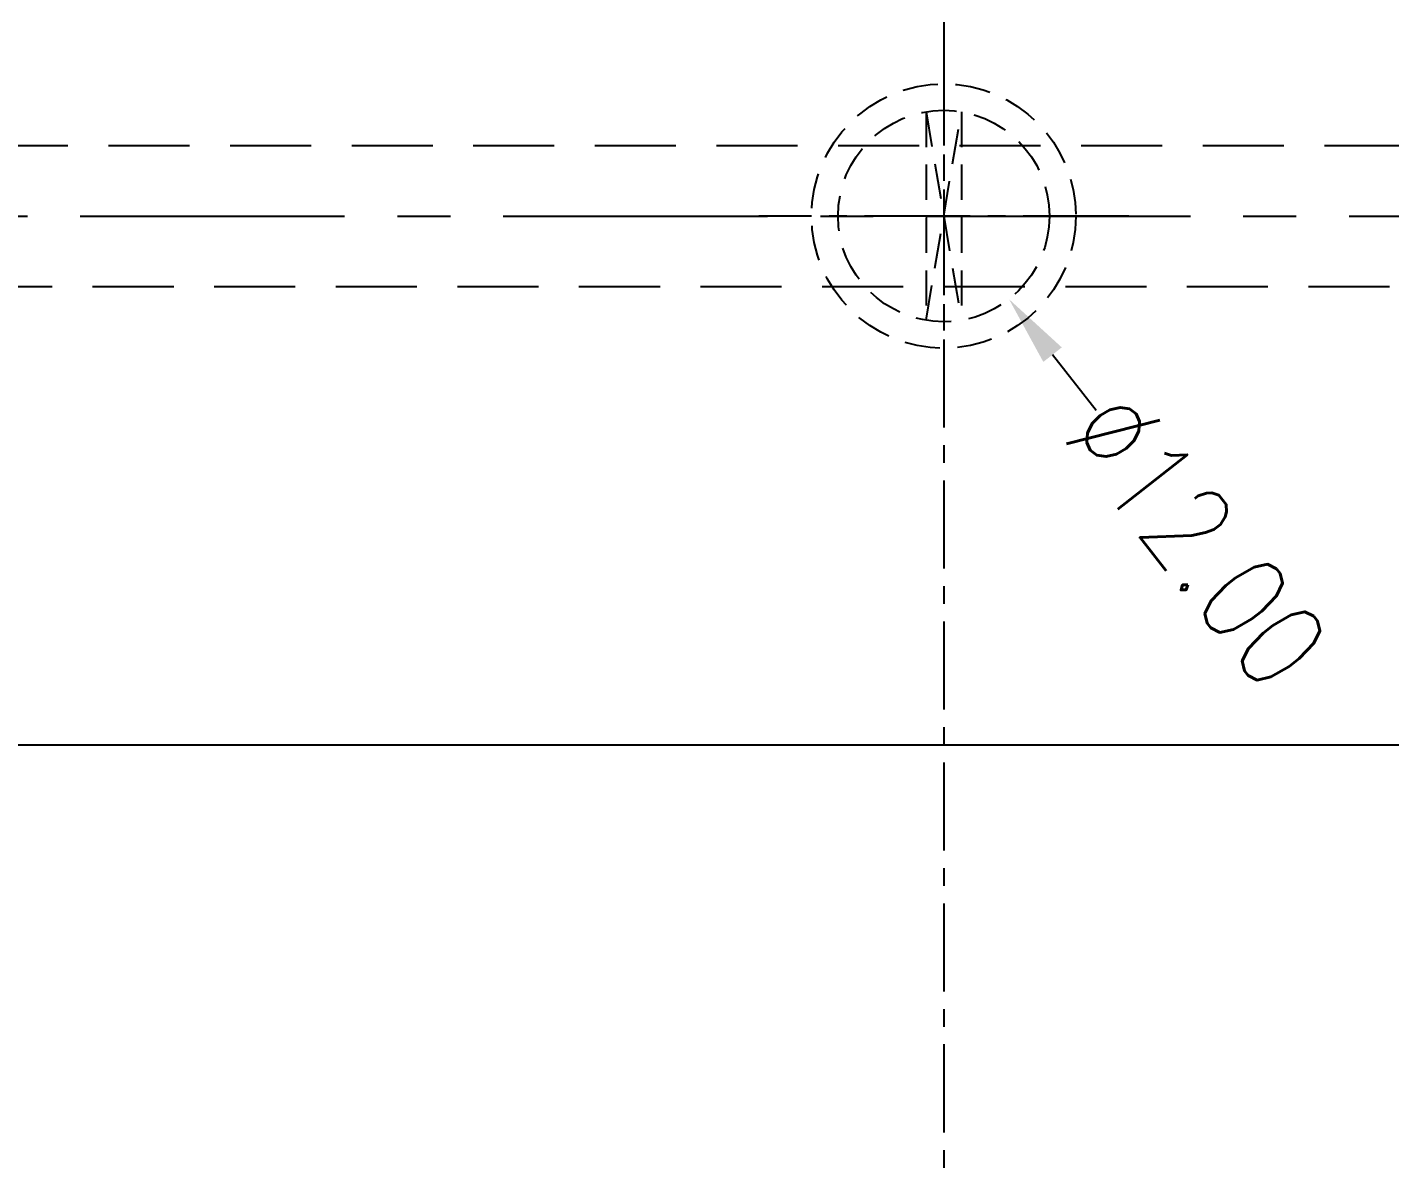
# Model space of a CAD drawing. Header units: millimetres. Extents: x 25970 to 27273, y -22508 to -21586.
# Drawn here: x 26569.6 to 26646.9, y -22292.7 to -22228.4 of the extents above; entities that cross this region are included whole.
import ezdxf

# ---------------------------------------------------------------- set-up
doc = ezdxf.new("R2010")
doc.units = ezdxf.units.MM
doc.header["$LTSCALE"] = 8
for name, pattern in [('CENTER', [2, 1.25, -0.25, 0.25, -0.25]), ('CENTER2', [1.125, 0.75, -0.125, 0.125, -0.125]), ('HIDDEN', [0.375, 0.25, -0.125])]:
    doc.linetypes.add(name, pattern=pattern)
doc.layers.get('DEFPOINTS').update_dxf_attribs({"color": 6})
for name, color, linetype in [('Cav-cor', 30, 'Continuous'), ('CL', 1, 'Continuous'), ('WT', 4, 'Continuous')]:
    doc.layers.add(name, color=color, linetype=linetype)
doc.layers.add('dim', color=3, linetype='Continuous', lineweight=15)
doc.styles.get("Standard").update_dxf_attribs({"font": 'txt.shx', "width": 0.8, "bigfont": 'chineset.shx'})
doc.dimstyles.new('ISO-25', dxfattribs={"dimtxt": 5, "dimasz": 4, "dimexe": 0.3, "dimexo": 0.3, "dimtad": 0, "dimzin": 1, "dimdsep": 46, "dimtxsty": 'Standard', "dimcen": 0, "dimclrd": 3, "dimclre": 3, "dimclrt": 3, "dimazin": 0, "dimtfac": 1, "dimtofl": 0, "dimtmove": 0, "dimatfit": 0, "dimfxl": 0, "dimarcsym": 0})

# ---------------------------------------------------------------- blocks, each defined once
blk = doc.blocks.new('20160901.115006')
at = {"layer": 'WT', "color": 125, "linetype": 'CENTER2'}
for p, q in [((0, 10.5), (0, -10.5)), ((10.5, 0), (-10.5, 0))]:
    blk.add_line(p, q, dxfattribs=at)
at = {"layer": 'WT', "color": 125, "linetype": 'HIDDEN'}
for p, q in [((-1, 5.916), (-1, -5.916)), ((-1, 5.916), (1, -5.916)), ((-1, -5.916), (1, 5.916)), ((1, 5.916), (1, -5.916))]:
    blk.add_line(p, q, dxfattribs=at)
for radius in [7.5, 6]:
    blk.add_circle((0, 0), radius, dxfattribs=at)
blk = doc.blocks.new('*D27314')
at = {"layer": 'DEFPOINTS', "color": 0}
for p in [(26617.903, -22234.421), (26625.312, -22243.861)]:
    blk.add_point(p, dxfattribs=at)
at = {"layer": 'dim', "color": 3, "lineweight": -2}
blk.add_line((26627.781, -22247.008), (26630.251, -22250.154), dxfattribs=at)
at = {"layer": 'dim', "color": 3}
blk.add_solid([(26628.306, -22246.596), (26627.257, -22247.419), (26625.312, -22243.861)], dxfattribs=at)
at = {"layer": 'dim', "color": 3, "insert": (26635.987, -22257.464), "char_height": 5, "attachment_point": 5, "rotation": 308.12559}
blk.add_mtext('%%c12.00', dxfattribs=at)

msp = doc.modelspace()

# ---------------------------------------------------------------- linework, layer by layer
at = {"layer": 'Cav-cor', "color": 241}
msp.add_line((26536.607, -22269.141), (26706.607, -22269.141), dxfattribs=at)
at = {"layer": 'CL', "color": 7, "linetype": 'CENTER', "ltscale": 0.5}
msp.add_line((26621.607, -22118.141), (26621.607, -22469.141), dxfattribs=at)
at = {"layer": 'WT', "color": 125, "linetype": 'HIDDEN', "ltscale": 2.3}
for p, q in [((26546.607, -22235.141), (26698.607, -22235.141)), ((26552.607, -22243.141), (26690.607, -22243.141))]:
    msp.add_line(p, q, dxfattribs=at)
at = {"layer": 'WT', "color": 125, "linetype": 'CENTER', "ltscale": 1.5}
msp.add_line((26548.607, -22239.141), (26706.607, -22239.141), dxfattribs=at)

# ---------------------------------------------------------------- block references
at = {"layer": 'WT'}
msp.add_blockref('20160901.115006', (26621.607, -22239.141), dxfattribs=at)

# ---------------------------------------------------------------- dimensions: what is measured, and where the dimension line sits
at = {"layer": 'dim'}
dim = msp.add_diameter_dim_2p(p1=(26617.903, -22234.421), p2=(26625.312, -22243.861), dimstyle='ISO-25', dxfattribs=at)
dim.commit()
dim.dimension.update_dxf_attribs({"geometry": '*D27314', "text_midpoint": (26635.987, -22257.464)})

doc.saveas('drawing.dxf')
